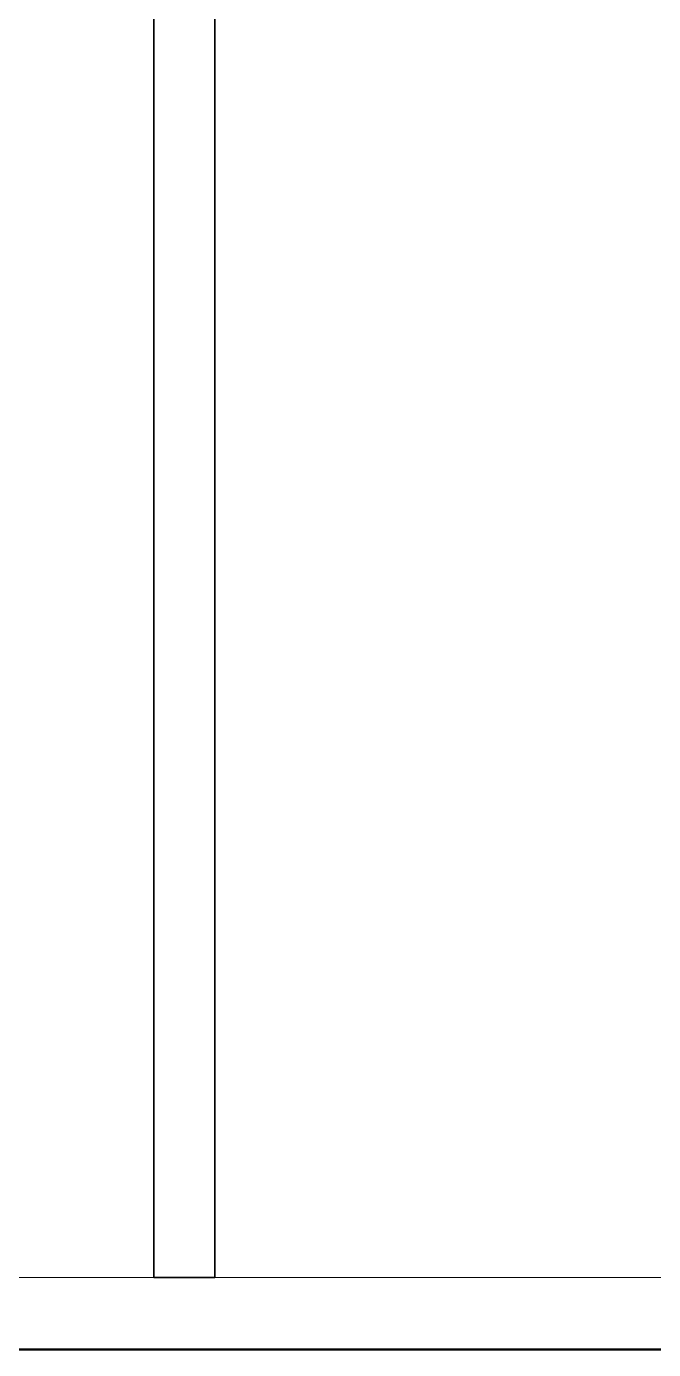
# Model space of a CAD drawing. Header units: millimetres. Extents: x -46169 to 237885, y -84465 to 18123.
# Drawn here: x 223676 to 223937, y -84333 to -83783 of the extents above; entities that cross this region are included whole.
import ezdxf

# ---------------------------------------------------------------- set-up
doc = ezdxf.new("R2010")
doc.units = ezdxf.units.MM
doc.header["$MEASUREMENT"] = 0
doc.linetypes.add('Wipeout_Contour', pattern=[1000, 0, -1000])
doc.layers.add('0_Pen_No__85', color=8, linetype='Continuous', lineweight=20)
doc.layers.add('New_A-20-M_Floor_Slab', color=7, linetype='Continuous')
doc.layers.add('New_A-35-M_FFE_Sanitary', color=7, linetype='Continuous')
for name, color, linetype, lineweight, true_color in [('New_A-20-M_Floor_Slab_Pen_No__29', 7, 'Continuous', 50, 0x2a2a2a), ('New_A-35-M_FFE_Sanitary_Pen_No__44', 7, 'Continuous', 35, 0x444444), ('New_A-35-M_FFE_Sanitary_Pen_No__64', 7, 'Continuous', 20, 0x606060)]:
    doc.layers.add(name, color=color, linetype=linetype, lineweight=lineweight, true_color=true_color)

# ---------------------------------------------------------------- blocks, each defined once
blk = doc.blocks.new('Section Elem_327_4', base_point=(208268.76, -84332.61))
at = {"layer": 'New_A-35-M_FFE_Sanitary_Pen_No__44', "linetype": 'Continuous'}
blk.add_line((223754.35, -82132.61), (223754.35, -84302.61), dxfattribs=at)
at = {"layer": 'New_A-35-M_FFE_Sanitary_Pen_No__64', "linetype": 'Continuous'}
blk.add_line((223754.35, -84302.61), (224305.22, -84302.61), dxfattribs=at)
at = {"color": 254, "linetype": 'Wipeout_Contour', "lineweight": 0, "ltscale": 954476.587285}
blk.add_wipeout([(223728.95, -82132.61), (223542.29, -82132.61), (223542.29, -84302.61), (223728.95, -84302.61)], dxfattribs=at).dxf.layer = 'New_A-35-M_FFE_Sanitary'
at = {"layer": 'New_A-35-M_FFE_Sanitary_Pen_No__44', "linetype": 'Continuous'}
for p in [(223728.95, -82132.61), (223754.35, -84302.61)]:
    blk.add_line(p, (223728.95, -84302.61), dxfattribs=at)
at = {"layer": 'New_A-35-M_FFE_Sanitary_Pen_No__64', "linetype": 'Continuous'}
blk.add_line((223542.29, -84302.61), (223728.95, -84302.61), dxfattribs=at)
blk = doc.blocks.new('Section Elem_429_4', base_point=(208268.76, -84332.61))
at = {"layer": 'New_A-20-M_Floor_Slab_Pen_No__29', "linetype": 'Continuous'}
blk.add_line((221407.19, -84332.61), (227395.65, -84332.61), dxfattribs=at)
blk = doc.blocks.new('I-07 Lecture Theatre Elevation_STORY_MARKER', base_point=(208268.76, -84332.61))
at = {"layer": '0_Pen_No__85', "linetype": 'Continuous'}
blk.add_line((221407.18, -84332.61), (234222.59, -84332.61), dxfattribs=at)

msp = doc.modelspace()

# ---------------------------------------------------------------- block references
at = {"layer": 'New_A-35-M_FFE_Sanitary'}
msp.add_blockref('Section Elem_327_4', (208268.76, -84332.61), dxfattribs=at)

# ---------------------------------------------------------------- next in the draw order: block references
at = {"linetype": 'Continuous', "lineweight": 0}
msp.add_blockref('I-07 Lecture Theatre Elevation_STORY_MARKER', (208268.76, -84332.61), dxfattribs=at)
at = {"layer": 'New_A-20-M_Floor_Slab'}
msp.add_blockref('Section Elem_429_4', (208268.76, -84332.61), dxfattribs=at)

doc.saveas('drawing.dxf')
